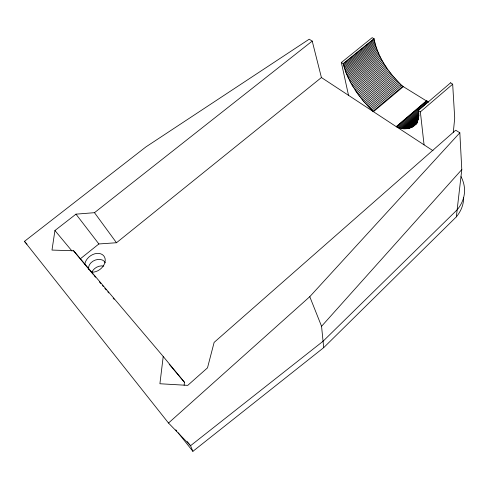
<?xml version="1.0" encoding="UTF-8"?>
<svg xmlns="http://www.w3.org/2000/svg" width="489" height="489" viewBox="0 0 489 489"><rect width="100%" height="100%" fill="white"/><g stroke="black" fill="none" stroke-linecap="round" stroke-linejoin="round"><path stroke-width="0.73" d="M453.297 132.409L454.709 118.118L452.673 84.194L450.473 82.678M184.133 385.222L184.432 382.245L163.216 356.469L73.57 250.765L51.993 250.075L54.933 230.521L75.984 214.158L94.487 212.678L312.22 41.094L309.182 39.206L145.924 146.908L24.45 241.37L168.509 423.034L190.539 445.717L192.898 451.335L323.7 347.648L456.335 216.865A52.659 38.209 2.3 0 0 463.682 197.813M456.335 216.865L461.793 169.585L459.837 132.782L455.699 130.208L214.127 342.392L207.501 367.85L187.733 385.375L159.909 383.749L163.216 356.469M312.22 41.094L321.42 77.543L396.237 126.651C408.156 133.136 421.762 124.371 418.211 110.526L450.485 82.928M323.7 347.648L321.56 326.297L461.793 169.585M168.509 423.034L309.775 296.682L459.837 132.782M406.732 128.589L418.291 118.668M407.563 128.521L418.56 119.078M408.376 128.418L418.046 120.105M409.159 128.265L417.135 121.413M409.916 128.075L417.337 121.7M410.65 127.843L417.508 121.944M411.353 127.568L417.08 122.641M415.876 123.882L417.019 122.898M412.025 127.256L416.616 123.307M415.424 124.487L417.135 123.014M412.673 126.895L416.121 123.931M413.284 126.498L416.163 124.023M400.302 127.904L418.596 112.244M401.273 128.124L419.03 112.922M424.067 144.848L420.357 111.871L452.673 84.194M402.233 128.301L418.865 114.053M403.174 128.442L418.682 115.147M404.097 128.54L419.049 115.716M404.996 128.595L418.242 117.232M405.876 128.613L418.566 117.721M396.237 126.651L426.39 100.899L428.523 101.51L398.297 127.354M397.276 127.018L427.465 101.223M399.305 127.647L418.15 111.529M402.747 86.296C389.097 73.576 377.624 57.329 374.024 38.741L372.166 37.665L341.359 62.513L343.18 63.656L346.291 73.521L351.236 83.705L356.878 92.641L363.492 101.235L373.003 111.241L402.747 86.296L426.39 100.899M369.739 108.075L399.482 83.203M370.821 109.151L400.564 84.255M371.909 110.208L401.652 85.288M366.561 104.732L396.322 79.927M367.612 105.862L397.361 81.033M368.669 106.981L398.419 82.128M362.496 100.043L392.3 75.306M363.492 101.235L393.284 76.486M364.501 102.415L394.281 77.647M365.527 103.582L395.295 78.796M359.611 96.388L389.464 71.687M360.552 97.617L390.393 72.904M361.518 98.839L391.341 74.114M356.878 92.641L386.799 67.965M357.771 93.9L387.667 69.218M358.681 95.147L388.553 70.453M354.329 88.833L384.323 64.169M355.155 90.11L385.124 65.44M356.004 91.382L385.949 66.706M351.236 83.705L381.359 59.035M351.976 84.988L382.062 60.324M352.734 86.272L382.789 61.608M353.523 87.555L383.547 62.892M349.183 79.854L379.409 55.165M349.843 81.137L380.032 56.455M350.527 82.421L380.686 57.745M346.811 74.774L377.208 50.043M347.361 76.033L377.716 51.321M347.942 77.305L378.248 52.598M348.547 78.576L378.816 53.882M344.91 69.817L375.485 45.019M345.338 71.039L375.87 46.259M345.796 72.274L376.286 47.512M346.291 73.521L376.732 48.778M343.229 63.894L374.067 38.986M343.504 65.049L374.281 40.165M343.804 66.217L374.531 41.357M344.14 67.403L374.819 42.567M344.507 68.601L375.136 43.79M80.404 258.754L98.876 243.962L116.486 242.74L321.42 77.543M343.18 63.656L374.024 38.741M400.613 85.129L403.223 86.718L373.474 111.675L373.003 111.241M428.48 102.122L426.561 100.948L396.402 126.706L433.003 150.71M418.211 110.526L420.357 111.871M24.45 241.37L26.993 244.164M99.401 281.896L100.875 283.638M102.348 285.374L103.332 286.536M104.805 288.278L106.278 290.014M107.757 291.756L108.735 292.917M113.161 298.137L114.145 299.299M169.194 364.262L184.432 382.245M54.933 230.521L71.932 250.949M73.57 250.765L93.051 274.28M94.022 275.46L95.483 277.22M187.214 441.549L190.539 445.717L323.058 341.255L457.148 209.812A53.191 38.283 2.1 0 0 461.005 176.627M175.802 429.831L176.755 431.023M178.179 432.814L192.898 451.335M75.984 214.158L98.876 243.962M94.487 212.678L116.486 242.74M309.775 296.682L321.56 326.297M341.359 62.513L348.516 95.312M84.774 264.427A11.21 8.301 -36.6 0 1 96.846 253.418A11.21 8.301 -36.6 0 1 104.915 262.532A11.21 8.301 -36.6 0 1 91.681 272.232M91.853 272.532A8.765 6.43 -24 0 1 103.802 266.059M92.036 272.618A8.857 6.443 -23.7 0 1 91.614 272.434M88.894 269.616A8.857 6.443 -23.7 0 1 88.766 269.231M88.637 268.632A8.857 6.443 -23.7 0 1 95.398 260.026A8.857 6.443 -23.7 0 1 105.263 262.844"/></g></svg>
